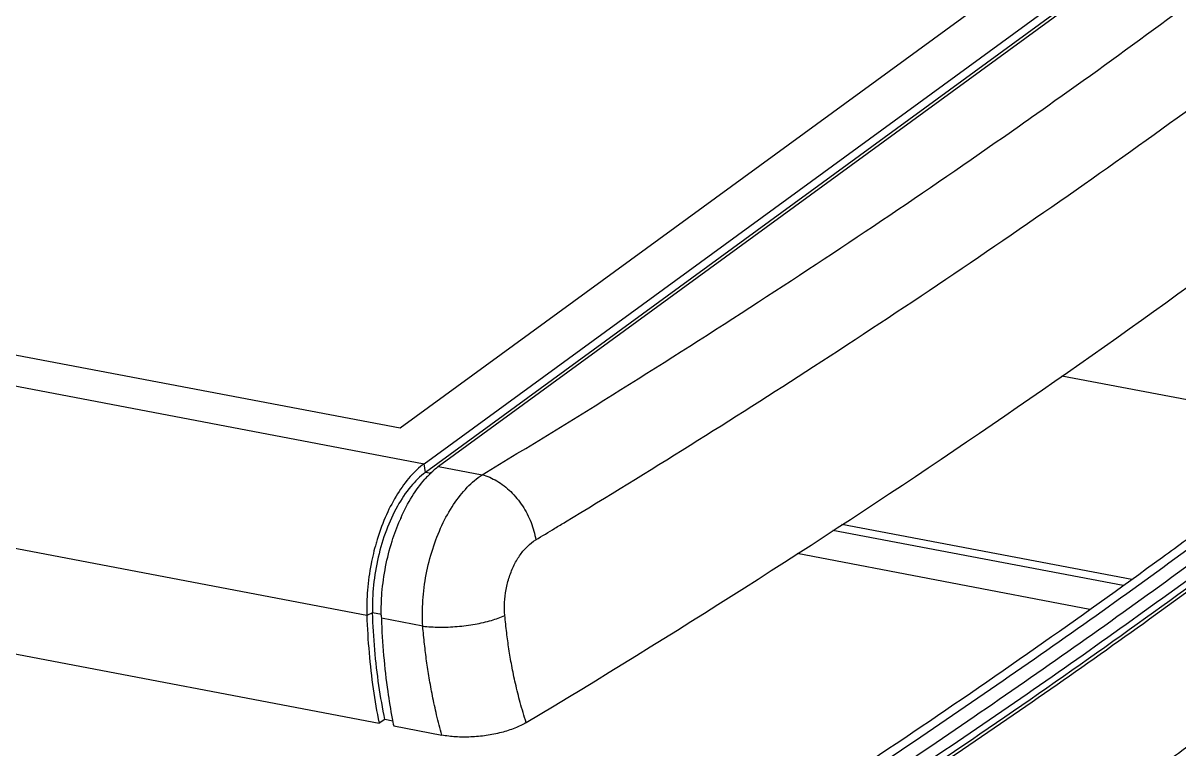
# Model space of a CAD drawing. Header units: millimetres. Extents: x -2947 to 97, y -3022 to 322.
# Drawn here: x -2213.6 to -2139.7, y -2000.9 to -1954.5 of the extents above; entities that cross this region are included whole.
import ezdxf

# ---------------------------------------------------------------- set-up
doc = ezdxf.new("R2010")
doc.units = ezdxf.units.MM
doc.layers.get('0').update_dxf_attribs({"linetype": 'CONTINUOUS'})

msp = doc.modelspace()

# ---------------------------------------------------------------- linework, layer by layer
at = {"color": 7}
for p, q in [((-2187.993, -1982.66), (-2140.916, -1948.302)), ((-2139.987, -1948.479), (-2187.063, -1982.836)), ((-2189.533, -1980.375), (-2146.807, -1949.193)), ((-2140.823, -1948.854), (-2187.9, -1983.212)), ((-2256.915, -1967.56), (-2189.533, -1980.375)), ((-2262.784, -1968.435), (-2187.993, -1982.66)), ((-2147.216, -1977.037), (-2129.989, -1980.313)), ((-2191.658, -1992.366), (-2266.449, -1978.142)), ((-2187.9, -1983.212), (-2187.993, -1982.66)), ((-2187.543, -1983.28), (-2187.9, -1983.212)), ((-2187.063, -1982.836), (-2184.284, -1983.365)), ((-2265.661, -1985.028), (-2190.87, -1999.252)), ((-2143.294, -1990.451), (-2161.851, -1986.921)), ((-2142.748, -1990.061), (-2161.28, -1986.536)), ((-2145.422, -1991.972), (-2164.146, -1988.411)), ((-2191.29, -1992.191), (-2191.658, -1992.366)), ((-2190.722, -1992.299), (-2191.29, -1992.191)), ((-2188.079, -1993.047), (-2190.728, -1992.543)), ((-2190.5, -1999.023), (-2190.87, -1999.252)), ((-2189.994, -1999.12), (-2190.5, -1999.023)), ((-2189.94, -1999.429), (-2186.861, -2000.015))]:
    msp.add_line(p, q, dxfattribs=at)
for centre, radius, start, end in [((-2436.021, -1553.207), 498.181, 305.24137, 307.28553), ((-2183.013, -1988.01), 6.581, 135.64961, 138.53343), ((-2184.213, -1986.736), 4.83, 126.16525, 130.43928), ((-2177.766, -1991.349), 12.829, 155.82644, 156.54485), ((-2515.417, -1430.763), 649.551, 301.001584, 301.128636), ((-2177.683, -1992.088), 13.053, 181.12373, 181.99768), ((-2154.928, -1992.271), 35.736, 190.76039, 191.55451)]:
    msp.add_arc(centre, radius, start, end, dxfattribs=at)
msp.add_ellipse((-2727.196, -1858.677), major_axis=(700.222, 67.887), ratio=0.415815, start_param=-0.718442, end_param=-0.588731, dxfattribs=at)
for points, start_tangent, end_tangent in [([(-2178.963, -1986.384), (-2163.091, -1976.446), (-2146.298, -1965.138), (-2130.514, -1953.628)], (0.855388, 0.517987), (0.796178, 0.605062)), ([(-2184.284, -1983.365), (-2166.619, -1972.318), (-2149.922, -1961.046), (-2148.56, -1960.086)], (0.856556, 0.516054), (0.816558, 0.577264)), ([(-2179.74, -2015.163), (-2176.078, -2012.918), (-2169.178, -2008.593), (-2162.425, -2004.234), (-2155.822, -1999.841), (-2149.369, -1995.416), (-2143.068, -1990.959), (-2136.92, -1986.473), (-2130.928, -1981.958)], (0.854297, 0.519784), (0.793896, 0.608054)), ([(-2131.76, -1981.911), (-2134.729, -1984.166), (-2137.737, -1986.415), (-2140.784, -1988.656)], (-0.793887, -0.608065), (-0.807729, -0.589554)), ([(-2187.993, -1982.66), (-2188.875, -1983.476), (-2189.69, -1984.579), (-2190.4, -1985.92), (-2190.973, -1987.44), (-2191.066, -1987.746)], (-0.807753, -0.589522), (-0.27809, -0.960555)), ([(-2187.9, -1983.212), (-2188.847, -1984.12), (-2189.7, -1985.379), (-2190.408, -1986.913), (-2190.928, -1988.63), (-2191.228, -1990.426), (-2191.29, -1992.191)], (-0.807753, -0.589522), (0.034881, -0.999391)), ([(-2188.079, -1993.047), (-2188.073, -1991.411), (-2187.859, -1989.742), (-2187.446, -1988.114), (-2186.853, -1986.6), (-2186.104, -1985.265), (-2185.235, -1984.17), (-2184.284, -1983.365)], (-0.062368, 0.998053), (0.834001, 0.551764)), ([(-2187.719, -1983.409), (-2187.346, -1983.06)], (0.699433, 0.714699), (0.76157, 0.648083)), ([(-2184.284, -1983.365), (-2183.344, -1983.762), (-2182.459, -1984.447), (-2181.708, -1985.36), (-2181.158, -1986.418), (-2180.858, -1987.528)], (0.969237, -0.246129), (0.147194, -0.989108)), ([(-2182.973, -2018.132), (-2175.925, -2013.841), (-2169.023, -2009.514), (-2162.268, -2005.153), (-2155.663, -2000.759), (-2149.209, -1996.333), (-2142.907, -1991.876), (-2136.76, -1987.389), (-2130.767, -1982.874)], (0.857451, 0.514566), (0.793896, 0.608054)), ([(-2182.027, -2018.353), (-2174.974, -2014.058), (-2168.067, -2009.728), (-2161.307, -2005.363), (-2154.695, -2000.964), (-2148.235, -1996.534), (-2141.927, -1992.072), (-2135.772, -1987.58), (-2129.773, -1983.059)], (0.857411, 0.514632), (0.793887, 0.608065)), ([(-2129.695, -1983.519), (-2137.729, -1989.541), (-2146.039, -1995.511), (-2154.62, -2001.426), (-2163.469, -2007.284), (-2172.581, -2013.081), (-2181.953, -2018.815)], (-0.793887, -0.608065), (-0.857412, -0.514631)), ([(-2189.469, -1986.096), (-2188.759, -1984.755), (-2187.945, -1983.652)], (0.409516, 0.912303), (0.662581, 0.74899)), ([(-2129.466, -1983.602), (-2135.462, -1988.121), (-2141.612, -1992.61), (-2147.917, -1997.069), (-2154.373, -2001.498), (-2160.979, -2005.893), (-2167.734, -2010.256), (-2174.637, -2014.584), (-2181.684, -2018.877)], (-0.793887, -0.608065), (-0.857354, -0.514728)), ([(-2190.734, -1992.344), (-2190.687, -1990.912), (-2190.455, -1989.245), (-2190.043, -1987.615), (-2189.534, -1986.243)], (-0.019634, 0.999807), (0.398045, 0.917366)), ([(-2179.625, -1986.785), (-2178.963, -1986.384)], (0.856008, 0.516962), (0.855388, 0.517987)), ([(-2191.066, -1987.746), (-2191.385, -1989.069), (-2191.617, -1990.736), (-2191.658, -1992.366)], (-0.27809, -0.960555), (0.034881, -0.999391)), ([(-2182.833, -1992.36), (-2182.848, -1991.539), (-2182.749, -1990.702), (-2182.54, -1989.888), (-2182.231, -1989.133), (-2181.835, -1988.468), (-2181.371, -1987.925), (-2180.858, -1987.528)], (-0.089813, 0.995959), (0.857038, 0.515253)), ([(-2140.784, -1988.656), (-2148.894, -1994.455), (-2157.263, -2000.203), (-2165.886, -2005.895), (-2174.757, -2011.53), (-2183.874, -2017.105)], (-0.807766, -0.589504), (-0.857451, -0.514566)), ([(-2191.658, -1992.366), (-2191.513, -1994.753), (-2191.25, -1997.054), (-2190.87, -1999.252)], (0.034881, -0.999391), (0.20033, -0.979729)), ([(-2190.5, -1999.023), (-2190.882, -1996.844), (-2191.146, -1994.56), (-2191.29, -1992.191)], (-0.202778, 0.979225), (-0.034881, 0.999391)), ([(-2188.079, -1993.047), (-2187.024, -1993.111), (-2185.876, -1993.067), (-2184.732, -1992.917), (-2183.688, -1992.675), (-2182.833, -1992.36)], (0.992781, -0.11994), (0.906571, 0.422053)), ([(-2181.466, -1999.217), (-2181.848, -1997.934), (-2182.153, -1996.713), (-2182.391, -1995.565), (-2182.572, -1994.505), (-2182.714, -1993.474), (-2182.833, -1992.36)], (-0.308757, 0.951141), (-0.08995, 0.995946)), ([(-2190.728, -1992.543), (-2190.584, -1994.93), (-2190.32, -1997.231), (-2190.036, -1998.943)], (0.034881, -0.999391), (0.186732, -0.982411)), ([(-2186.861, -2000.015), (-2187.192, -1998.726), (-2187.459, -1997.499), (-2187.67, -1996.348), (-2187.834, -1995.269), (-2187.967, -1994.201), (-2188.079, -1993.047)], (-0.268026, 0.963412), (-0.082402, 0.996599)), ([(-2130.092, -1993.984), (-2134.589, -1997.378), (-2139.149, -2000.738), (-2144.086, -2004.289), (-2149.403, -2008.016), (-2155.122, -2011.92), (-2161.251, -2015.99), (-2167.817, -2020.228), (-2175.019, -2024.74)], (-0.794555, -0.607193), (-0.85104, -0.5251)), ([(-2115.311, -1997.561), (-2126.922, -2003.246), (-2138.624, -2008.534), (-2150.737, -2013.612), (-2161.192, -2017.715)], (-0.890524, -0.454937), (-0.934444, -0.35611)), ([(-2181.466, -1999.217), (-2182.185, -1999.566), (-2183.054, -1999.846), (-2184.016, -2000.038), (-2185.011, -2000.132), (-2185.978, -2000.123), (-2186.861, -2000.015)], (-0.857411, -0.514632), (-0.982391, 0.186837)), ([(-2167.029, -2021.539), (-2161.379, -2019.404), (-2151.718, -2015.596), (-2142.403, -2011.715), (-2133.44, -2007.764), (-2124.834, -2003.745), (-2116.591, -1999.66)], (0.937253, 0.34865), (0.890524, 0.454937))]:
    msp.add_spline(points, degree=3, dxfattribs=dict(at, start_tangent=start_tangent, end_tangent=end_tangent))

doc.saveas('drawing.dxf')
